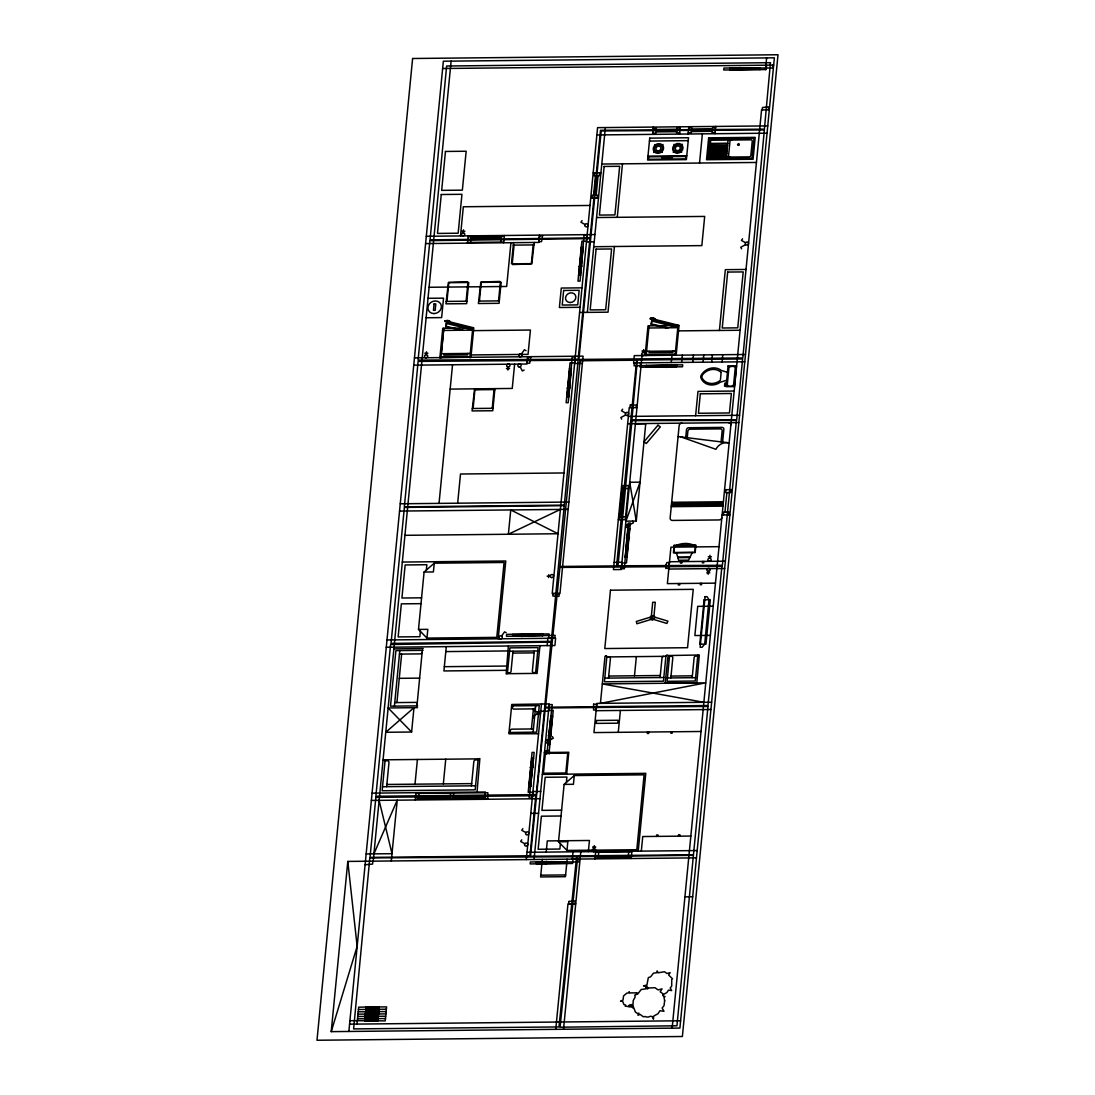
<?xml version="1.0" encoding="UTF-8"?>
<svg xmlns="http://www.w3.org/2000/svg" width="1095" height="1095" viewBox="0 0 1095 1095"><rect width="100%" height="100%" fill="white"/><g stroke="black" fill="none" stroke-linecap="round" stroke-linejoin="round"><path stroke-width="1.5" d="M663.324 995.93L663.378 994.506L666.855 992.563L668.484 990.14L671.673 990.578L670.195 987.991L671.714 986.102L671.7 979.573L672.508 978.807L668.648 975.015L670.126 972.647L666.951 973.496L664.501 971.73L658.314 972.771L657.109 970.895L657.246 972.634L653.482 973.181L650.649 976.781L648.322 977.643L646.94 984.952L643.559 985.965L646.844 986.171L648.062 988.443M485.263 792.753L484.702 798.597L487.809 798.556L487.85 792.725L415.963 793.437M348.867 1031.463L443.352 61.21L774.384 57.816L679.899 1028.068L331.224 1031.641L347.799 861.423L696.475 857.85M357.025 1024.085L358.667 1007.167L386.603 1006.88L385.235 1020.882L349.907 1020.663M372.889 861.163L372.601 864.078L365.1 864.749M373.203 861.163L451.113 61.128M426.215 354.698L426.489 351.782M394.405 706.124L399.798 650.581M386.631 786.689L388.985 762.558A1.998 1.766 -28.6 0 0 387.233 760.765L385.057 760.779M364.758 1021.101L366.113 1007.085M396.91 702.579L401.632 654.085M391.298 860.971L397.225 800.185L373.915 853.867M443.79 328.267L440.902 357.928L439.861 357.942L442.75 328.281L473.779 327.952L470.891 357.627L469.864 357.641L472.753 327.966M443.653 329.814L441.326 353.712L470.303 353.411M446.965 301.412L448.745 283.181M377.789 1020.964L379.157 1006.962M443.913 353.685L443.776 355.163L467.565 354.917L467.716 353.439M418.495 629.433L424.093 572.042L434.25 563.186L504.083 562.474L496.788 637.372L426.954 638.084L418.495 629.433L427.816 629.338L426.954 638.084M420.384 631.35L419.864 636.701L398.142 636.92L401.359 603.851L421.014 603.66M426.352 570.071L426.872 564.719L405.15 564.952L401.92 598.021L421.575 597.815M411.611 732.021L413.978 707.698L385.755 732.281L411.611 732.021L388.123 707.959L417.496 707.657M460.489 235.945L463.336 206.763L590 205.463M416.949 705.892L422.341 650.348M463.199 232.77L463.486 229.854M439.04 503.385L452.536 364.772M434.25 563.186L433.401 571.946L424.093 572.042M467.455 243.158L468.167 235.863M415.005 784.171L417.414 759.478M415.32 799.993L416.032 792.698M470.686 236.561L470.535 238.026L501.578 237.711L501.715 236.246M470.631 242.392L471.055 238.026M466.114 301.221L467.88 282.975M417.989 799.24L418.126 797.79L450.716 797.447L450.565 798.912M418.646 797.776L419.07 793.396M475.709 237.971L475.86 236.506M457.669 503.194L460.502 474.012L563.952 472.958M479.418 301.084L481.184 282.838M446.281 646.639L443.913 670.948L505.986 670.318M473.095 408.503L474.874 390.258M443.338 783.883L445.747 759.191M496.405 237.766L496.541 236.301M500.634 242.091L501.058 237.711M503.659 242.789L504.371 235.493M450.196 797.461L450.62 793.081M498.553 300.892L500.333 282.647M452.632 798.885L452.782 797.434L485.372 797.092L485.222 798.556L415.402 799.268M453.303 797.42L453.727 793.04M492.23 408.312L494.009 390.066M510.941 242.707L506.67 286.479L429.089 287.273M513.528 242.679L511.502 263.443L512.597 264.552L531.828 263.909L534.209 242.474M512.282 263.347L514.061 245.116M507.834 370.042L508.121 367.126A1.684 1.492 -28.6 0 0 509.805 364.799A1.684 1.492 -28.6 0 0 506.971 364.854A1.684 1.492 -28.6 0 0 508.189 367.126M471.466 785.84L473.82 761.709A1.998 1.766 -28.6 0 1 475.928 759.875L478.104 759.848M514.609 364.142L512.241 388.451L450.168 389.095M477.037 792.109L479.87 758.52L478.173 759.109L475.175 789.837L382.128 790.768L385.125 760.039L383.058 760.067M531.417 263.156L533.197 244.91M498.198 638.823L505.78 560.996L402.33 562.063M484.633 799.295L485.345 792L372.067 793.15M527.735 356.71L527.024 364.005L413.746 365.169M539.575 235.124L538.863 242.419L425.585 243.583M508.354 645.995L506.164 674.014L507.396 673.493L509.887 647.884L538.083 647.597L535.592 673.206L537.056 673.589L539.999 645.68M512.652 636.236L512.843 634.292M512.994 651.21L511.036 671.331A1.656 1.465 -28.6 0 1 509.271 672.864L507.464 672.877M538.562 733.732L508.888 733.828L511.748 704.482L549.211 703.88L534.059 859.52M510.119 732.391L510.284 730.693A1.656 1.465 -28.6 0 1 512.036 729.16L533.429 728.941M512.693 705.878L512.528 707.589A1.656 1.465 -28.6 0 0 513.993 709.095L535.387 708.876M521.986 635.908L521.918 636.633L522.507 635.894M522.137 634.443L522.726 633.704L522.657 634.443M534.333 650.991L532.375 671.112A1.656 1.465 -28.6 0 0 533.84 672.604L535.66 672.59M531.445 728.955L533.402 708.889M533.114 732.158L535.701 705.645M542.655 635.935L542.846 633.991M548.527 577.571L548.814 574.656M530.623 767.486L528.201 792.287L532.854 792.232L532.293 798.063L529.186 798.104L532.69 767.458M530.664 766.993L532.088 752.402L534.155 752.388L532.731 766.979M567.566 388.136L566.142 402.727L568.209 402.7L569.633 388.109M567.607 387.644L570.03 362.842L574.683 362.801L575.258 356.956L572.151 356.984L569.687 387.63M579.406 266.55L577.982 281.141L580.049 281.114L581.472 266.523M579.447 266.058L581.869 241.256L586.523 241.215L587.098 235.37L583.991 235.398L581.527 266.044M529.036 786.443L531.787 758.233M566.977 396.883L569.715 368.673M578.817 275.297L581.554 247.087M529.241 786.443L531.992 758.233M567.183 396.883L569.92 368.673M579.022 275.297L581.76 247.087M530.377 786.429L533.128 758.219M568.319 396.869L571.056 368.659M580.158 275.283L582.91 247.073M530.582 786.429L533.333 758.219M568.524 396.869L571.275 368.659M580.364 275.283L583.115 247.073M526.298 859.589L541.464 703.962M547.144 645.598L547.856 638.303M592.012 198.14L592.299 195.225L597.459 195.17L597.186 198.085M594.475 172.846L594.188 175.761L599.362 175.706L599.649 172.791M593.586 195.211L595.475 175.748M596.173 195.184L598.062 175.72M587.344 312.376L605.343 127.567M548.704 735.717L547.281 750.308L549.348 750.28L550.771 735.689M548.746 735.224L552.25 704.578L549.156 704.605L548.581 710.45L553.235 710.409L550.812 735.21M536.372 863.859L536.564 861.916M548.102 744.463L550.853 716.253M548.308 744.463L551.059 716.253M549.457 744.449L552.195 716.239M549.663 744.449L552.4 716.239M549.156 754.044L549.444 751.129M542.326 859.424L540.615 876.944L565.444 876.684L567.155 859.178M546.2 852.102L547.281 840.919L589.438 840.481L588.343 851.677M545.707 863.531L545.638 864.256L546.227 863.517M545.857 862.066L546.432 861.327L546.364 862.066M614.432 246.512L608.026 312.171L579.583 312.458M617.265 217.33L622.48 163.826M558.518 841.768L564.117 784.39L574.273 775.534L644.106 774.822L636.811 849.72L566.977 850.432L558.518 841.768L567.84 841.672L566.977 850.432M566.662 774.151L568.784 752.265L544.475 752.525M560.407 843.697L559.887 849.049L538.151 849.268L541.382 816.199L561.037 815.994M566.375 782.419L566.895 777.067L545.173 777.286L541.943 810.368L561.598 810.163M574.273 775.534L573.424 784.294L564.117 784.39M566.375 863.558L566.567 861.614M555.754 1029.341L567.976 903.868L575.737 903.786M572.329 859.123L573.041 851.828M563.514 1029.259L580.802 851.746M648.5 158.802L648.637 157.338M652.62 134.37L653.332 127.075M605.001 656.288L600.43 703.36L705.659 682.842L602.318 683.91L703.866 702.306M629.953 407.655L630.241 404.739L636.4 405.164L636.168 407.586M634.361 362.91L634.073 365.826L666.704 365.005M619.086 519.701L622.398 485.66M606.89 656.261L604.413 681.802L663.474 681.186L665.952 655.645M608.505 678.092L610.408 658.547A1.82 1.601 -28.6 0 0 608.806 656.918M640.561 362.842L640.137 367.222L666.513 366.948M625.286 519.646L628.612 485.591M594.037 848.57L594.325 845.655M642.04 355.546L621.207 569.537L613.446 569.619L629.214 407.668L636.975 407.586M643.395 352.48L643.682 349.565M594.968 858.891L595.68 851.595M626.846 538.138L624.369 568.77L621.276 568.798L621.85 562.967L626.504 562.926L628.913 538.124M626.901 537.659L628.311 523.068L630.391 523.04L628.968 537.631M625.259 557.109L628.01 528.899M625.464 557.109L628.215 528.899M645.119 355.519L648.007 325.845L679.037 325.53L676.149 355.191M626.6 557.095L629.351 528.885M646.159 355.505L649.048 325.831M626.805 557.095L629.557 528.885M597.624 858.138L597.76 856.673L628.804 856.358L628.653 857.823M598.281 856.673L598.705 852.293M646.337 367.167L646.529 365.21M649.171 351.262L649.034 352.727L672.823 352.494L672.973 351.016M602.797 858.083L602.934 856.619M636.263 521.056L629.707 482.252L640.055 482.156L625.916 521.165L636.263 521.056L645.735 423.792L635.428 423.902M618.264 732.322L620.4 710.45M679.516 134.096L680.228 126.801M634.498 675.793L636.359 656.63M685.73 158.419L685.881 156.955M688.098 134.014L688.81 126.719M666.54 366.716L666.472 367.441L667.06 366.702M666.677 365.251L667.266 364.512L667.197 365.251M671.262 362.527L671.974 355.232M623.479 857.864L623.63 856.413M675.122 355.204L678.01 325.543M651.361 616.02L652.702 602.291L655.289 602.264L653.948 616.02M628.284 856.358L628.708 851.992M676.34 366.852L676.532 364.909M631.172 858.521L631.883 851.226M699.541 163.046L702.388 133.864M681.61 362.431L682.322 355.136M647.515 732.035L647.378 733.472L648.637 733.458L648.787 732.021M638.221 851.157L645.79 773.344L542.353 774.411M641.328 851.13L642.738 836.539L690.849 836.046M660.093 677.559L661.996 658.013A1.82 1.601 -28.6 0 1 663.912 656.329M692.711 362.308L693.422 355.013M714.994 133.727L715.706 126.431M685.716 437.521L686.483 429.692A2.135 1.889 -28.6 0 1 688.741 427.734L721.975 427.392A2.135 1.889 -28.6 0 1 723.85 429.308L722.604 442.093M687.249 437.713L687.893 431.143A2.135 1.889 -28.6 0 1 690.151 429.172L720.277 428.87A2.135 1.889 -28.6 0 1 722.153 430.787L721.071 441.901M678.489 583.525L678.352 584.976L679.612 584.963L679.762 583.512M680.625 561.639L680.488 563.09L681.747 563.076L681.884 561.625M695.612 415.73L697.98 391.408L734.184 391.038M729.954 69.929L730.146 67.986M670.838 677.928L672.795 657.821A1.656 1.465 -28.6 0 0 671.331 656.316L669.51 656.329M656.535 836.402L656.685 834.951L657.944 834.938L657.808 836.388M703.058 362.212L703.77 354.917M727.929 157.078A1.601 1.41 -28.6 0 1 726.519 155.627L727.888 141.529A1.601 1.41 -28.6 0 1 729.585 140.05M671.03 731.788L670.893 733.239L672.152 733.226L672.303 731.775M739.289 69.587L739.221 70.326L739.809 69.587M739.426 68.136L740.015 67.397L739.946 68.123M711.695 362.116L712.407 354.821M719.415 330.457L725.328 269.671L746.023 269.452M700.417 583.307L700.28 584.744L701.539 584.73L701.676 583.293M702.552 561.42L702.401 562.857L703.674 562.844L703.811 561.407M722.043 362.007L722.755 354.712M692.177 677.709L694.134 657.602A1.656 1.465 -28.6 0 1 695.9 656.069L697.707 656.042M678.462 836.169L678.599 834.732L679.858 834.718L679.721 836.156M708.136 574.327L708.41 571.398M709.697 558.217L709.984 555.302M759.957 69.628L760.149 67.685M672.138 1028.15L761.559 109.938L769.32 109.856M765.487 69.574L766.623 57.898M762.229 109.924L762.462 107.502L768.717 106.94L768.444 109.87M766.582 65.18L766.158 69.56L739.782 69.834M723.412 514.978L723.685 512.063L728.859 512.008L728.572 514.924M725.862 489.698L725.588 492.613L730.762 492.558L731.036 489.643M724.986 512.049L726.875 492.599M772.796 65.125L772.509 68.041L739.974 67.89M446.692 323.463L446.212 326.406L462.966 330.225M651.949 321.027L651.47 323.983L668.224 327.802M446.281 323.381L445.679 326.789L460.94 330.197M651.566 320.958L676.915 327.241L677.367 326.064L652.018 319.781L650.936 324.366L666.198 327.775M697.802 655.275L695.27 681.035L667.074 681.323L669.579 655.727L668.101 655.33L665.158 683.253L696.817 682.924L699.322 655.002L669.551 655.522M331.224 1031.641L357.148 946.354L347.799 861.423M636.318 994.109L637.18 992.837L629.789 992.919L629.036 991.741L629.132 992.823L626.778 993.165L623.548 995.957L623.028 1000.036L620.564 1001.159L622.631 1001.282L623.876 1004.471L625.628 1005.005L625.122 1006.045L628.694 1006.661A2.669 2.368 -28.6 0 0 631.322 1006.538L632.896 1008.002L633.321 1006.278M692.218 552.688L688.604 560.161L678.64 560.257L676.423 552.783M582.075 220.601L580.939 222.203L585.1 224.557A1.684 1.492 -28.6 0 1 587.933 224.543A1.684 1.492 -28.6 0 1 586.277 226.843A1.684 1.492 -28.6 0 1 585.113 224.543M521.453 353.931L524.409 349.77L526.011 350.674M742.561 238.819L741.424 240.407L745.586 242.762A1.684 1.492 -28.6 0 1 748.419 242.762A1.684 1.492 -28.6 0 1 746.749 245.061A1.684 1.492 -28.6 0 1 745.599 242.748M622.644 409.201L621.508 410.789L625.669 413.143A1.684 1.492 -28.6 0 1 628.503 413.143A1.684 1.492 -28.6 0 1 626.833 415.443A1.684 1.492 -28.6 0 1 625.683 413.13M501.62 635.99L504.576 631.829L506.177 632.732M534.579 708.301L533.443 709.902L537.604 712.256A1.684 1.492 -28.6 0 1 540.437 712.243A1.684 1.492 -28.6 0 1 538.781 714.542A1.684 1.492 -28.6 0 1 537.618 712.243M522.876 828.655L521.74 830.256L525.901 832.611A1.684 1.492 -28.6 0 1 528.734 832.597A1.684 1.492 -28.6 0 1 527.065 834.896A1.684 1.492 -28.6 0 1 525.915 832.597M521.781 839.838L520.645 841.439L524.82 843.793A1.684 1.492 -28.6 0 1 527.653 843.78A1.684 1.492 -28.6 0 1 525.983 846.079A1.684 1.492 -28.6 0 1 524.82 843.78M653.797 152.506L655.426 151.096M661.394 145.895L663.022 144.485M673.206 152.314L674.821 150.891M680.789 145.703L682.418 144.28M745.38 244.801L740.754 247.251L741.575 248.825M524.122 370.042L522.342 370.972L520.193 366.866M625.478 415.087L620.851 417.524L621.673 419.098M628.845 525.244A1.684 1.492 -28.6 0 0 626.025 525.244A1.684 1.492 -28.6 0 0 627.189 527.544A1.684 1.492 -28.6 0 0 628.845 525.244L633.471 522.794L632.636 521.206M548.677 740.699A1.684 1.492 -28.6 0 0 545.857 740.699A1.684 1.492 -28.6 0 0 547.021 742.999A1.684 1.492 -28.6 0 0 548.677 740.699L553.303 738.235L552.482 736.661M537.453 713.789L532.827 716.226L533.648 717.814M560.407 509.421L508.381 534.25L510.749 509.941L558.039 533.744L404.931 535.318M509.134 732.5L536.687 732.117L539.274 705.618L511.885 705.864M726.683 380.252L720.181 382.292A13.167 11.662 -28.6 0 1 700.827 377.597A4.325 3.832 -28.6 0 1 701.033 375.53A13.167 11.662 -28.6 0 1 721.331 370.438L727.45 372.355M650.403 617.142L636.318 621.467L636.893 623.767L651.06 619.428M442.64 68.506L773.672 65.111M739.453 67.89L723.932 68.054L723.754 69.998L739.262 69.834M730.105 68.424L760.122 67.917M729.995 69.491L759.998 69.19M729.982 69.683L759.985 69.382M767.759 125.898L597.583 127.65L552.208 593.558L559.969 593.49L583.074 356.149L414.457 357.873M653.209 128.293L656.316 128.266L655.85 133.125L652.743 133.152M680.118 128.019L677.011 128.047L676.532 132.906L679.639 132.878M688.687 127.923L691.794 127.896L691.315 132.755L688.221 132.796M715.582 127.65L712.489 127.691L712.01 132.55L715.117 132.522M656.206 129.47L676.888 129.265M691.67 129.114L712.366 128.895M655.96 131.906L676.655 131.701M691.438 131.551L712.133 131.332M596.871 134.945L767.047 133.193M649.444 141.05L688.235 140.653M710.381 143.404L727.723 143.226M710.327 143.883L727.682 143.705M710.176 145.498L727.518 145.32M710.135 145.977L727.477 145.799M709.984 147.442L727.326 147.264M709.943 147.934L727.285 147.757M709.793 149.481L727.135 149.303M709.738 149.974L727.08 149.796M709.601 151.439L726.943 151.261M709.546 151.918L726.888 151.74M709.409 153.382L726.751 153.204M709.355 153.861L726.71 153.683M709.218 155.326L726.56 155.148M647.98 156.133L686.77 155.736M709.177 155.805L726.519 155.627M649.198 156.845L685.402 156.475M663.994 157.215L670.619 157.146M663.871 158.583L670.482 158.515M648.965 159.281L685.169 158.912M601.785 164.045L756.44 162.457M593.175 172.859L600.936 172.777M590.711 198.154L598.472 198.072M596.583 217.535L704.687 216.427L701.84 245.608L593.736 246.717M461.789 231.319L464.896 231.291M426.297 236.287L594.927 234.563M468.099 236.588L504.302 236.219M467.524 242.433L503.727 242.063M586.455 241.94L594.215 241.858M513.281 245.116L533.977 244.91M581.294 247.087L583.375 247.073M512.747 263.827L530.856 263.649M579.707 266.058L578.885 266.55L579.666 266.537M581.267 266.044L582.034 266.03L581.212 266.523M578.557 275.297L580.624 275.283M449.306 282.688L467.414 282.496M481.759 282.359L499.854 282.168M581.979 287.848L561.297 288.053L559.394 307.503L580.09 307.298M428.008 298.305L443.53 298.155L441.641 317.605L426.119 317.755M446.199 301.426L466.881 301.207M478.638 301.084L499.334 300.879M648.856 327.994L677.819 327.692M443.598 330.43L472.561 330.129M473.519 330.635L530.418 330.047L528.05 354.369L471.151 354.944M678.517 330.882L740.111 330.252M424.805 353.261L427.899 353.233M641.985 351.043L645.092 351.016M646.584 351.29L675.56 350.989M646.242 354.534L675.218 354.233M440.998 356.956L469.96 356.669M646.201 355.013L675.163 354.725M440.943 357.449L469.906 357.148M745.49 354.479L634.292 355.629L633.581 362.924L744.778 361.774M574.615 363.526L582.376 363.444M667.225 365.005L682.732 364.84L682.541 366.784L667.033 366.948M646.488 365.648L676.505 365.155M646.378 366.729L676.381 366.414M646.365 366.921L676.368 366.606M506.424 368.604L509.531 368.563M569.455 368.673L571.522 368.659M726.396 383.223L724.808 383.236L724.52 386.193L725.574 386.193L726.3 384.208M567.867 387.644L567.046 388.136L567.826 388.123M569.427 387.63L570.194 387.616L569.373 388.109M475.435 389.779L493.53 389.587M566.717 396.883L568.784 396.869M472.315 408.503L493.01 408.298M628.366 416.415L739.577 415.279M627.654 423.71L738.865 422.574M621.618 485.674L629.379 485.591M622.165 488.096L623.712 488.083L620.879 517.251L619.318 517.278M623.671 488.562L628.325 488.521M724.575 489.711L732.336 489.629M621.686 492.955L623.247 492.942M400.25 503.782L568.866 502.058M671.673 502.29L723.398 501.756M671.536 503.755L723.261 503.221M564.349 505.11L404.37 506.834L418.112 361.391L578.146 360.2L551.278 641.396L391.024 643.422L404.383 507.409L564.363 505.671M671.399 505.206L723.111 504.685M671.249 506.67L722.974 506.136M399.538 511.078L568.168 509.353M619.797 512.405L621.344 512.392M722.111 514.992L729.872 514.91M620.92 516.772L625.573 516.717M618.305 519.714L626.066 519.632M627.75 528.899L629.817 528.885M627.148 537.645L626.326 538.151L627.106 538.138M628.708 537.631L629.474 537.631L628.653 538.124M719.032 546.665L670.92 547.158L667.375 583.635L715.473 583.142M624.999 557.109L627.065 557.081M677.682 557.081L690.192 556.958M708.287 556.78L711.394 556.753M677.86 557.683L689.905 557.56M614.158 562.324L621.919 562.241M669.497 561.749L725.369 561.188M668.799 569.044L724.657 568.483M706.727 572.877L709.82 572.849M547.117 576.134L550.224 576.093M713.228 606.206L697.707 606.356L694.873 635.538L710.381 635.387M522.151 634.197L506.643 634.361L506.451 636.304L521.973 636.14M522.671 634.197L549.06 633.923L548.622 638.289L554.837 638.234L555.124 635.319L522.479 636.14M512.83 634.539L542.819 634.224M512.802 634.73L542.805 634.429M512.679 635.99L542.696 635.497M386.987 639.959L555.617 638.234L554.905 645.53L386.275 647.255M393.858 648.87L423.231 648.568M423.053 650.348L395.897 650.622L390.504 706.165L417.66 705.878M445.802 651.593L507.861 650.95M509.572 651.251L537.755 650.964M399.456 654.098L420.247 653.879A1.82 1.601 -28.6 0 0 422.164 652.209M512.802 653.085L534.155 652.866M605.644 655.727L606.356 655.713M666.595 655.084L667.307 655.084M606.822 656.932L665.897 656.316M444.324 666.691L506.396 666.047M507.341 673.699L535.619 673.398M608.711 676.053L660.285 675.519M399.264 678.339L419.645 678.12M671.016 676.067L692.355 675.848M604.768 678.133L663.83 677.518M667.403 677.969L695.599 677.668M394.747 702.607L415.539 702.388A1.82 1.601 -28.6 0 1 417.14 704.03M711.627 702.223L596.802 703.401L593.955 732.582L701.033 731.487M540.752 711.257L548.499 711.175M596.091 710.696L710.915 709.519M550.593 716.267L552.66 716.239M549.006 735.224L548.184 735.717L548.965 735.717M550.552 735.21L551.332 735.197L550.511 735.689M547.842 744.463L549.923 744.449M531.527 758.233L533.593 758.219M385.111 759.807L478.405 758.862M530.924 766.993L530.103 767.486L530.883 767.472M532.485 766.979L533.251 766.965L532.43 767.458M386.85 784.458L471.685 783.609M382.525 786.73L475.572 785.799M528.775 786.443L530.842 786.429M532.937 791.507L540.697 791.425M371.356 800.445L539.986 798.72M530.801 813.393L538.562 813.311M592.628 847.119L595.735 847.092M366.154 853.949L392.01 853.689L379.116 800.377M527.01 852.293L697.187 850.555M595.612 852.321L631.815 851.951M595.037 858.165L631.24 857.796M545.871 861.82L530.363 861.984L530.172 863.928L545.68 863.763M546.391 861.82L578.926 861.97L579.214 859.041L573 859.123L572.575 863.49L546.2 863.763M536.536 862.162L566.539 861.861M536.523 862.354L566.526 862.052M536.413 863.421L566.416 863.12M536.399 863.626L566.402 863.312M540.793 875.192L565.622 874.932M684.922 896.832L692.683 896.764M366.086 1007.386L379.13 1007.249M366.072 1007.619L379.103 1007.482M365.935 1008.906L378.979 1008.769M365.922 1009.138L378.952 1009.001M358.448 1009.508L386.371 1009.22M365.867 1009.713L378.897 1009.59M365.839 1009.946L378.87 1009.823M365.716 1011.232L378.747 1011.096M365.689 1011.465L378.719 1011.328M358.216 1011.835L386.152 1011.547M365.634 1012.054L378.665 1011.917M365.607 1012.286L378.651 1012.15M365.484 1013.573L378.528 1013.436M365.47 1013.806L378.5 1013.669M357.983 1014.175L385.919 1013.888M365.401 1014.381L378.446 1014.257M365.388 1014.613L378.418 1014.49M365.265 1015.9L378.295 1015.763M365.237 1016.133L378.268 1016.009M357.764 1016.502L385.686 1016.215M365.183 1016.721L378.213 1016.584M365.155 1016.954L378.186 1016.817M365.032 1018.24L378.062 1018.104M365.005 1018.473L378.049 1018.336M357.531 1018.843L385.467 1018.555M364.95 1019.048L377.98 1018.925M364.936 1019.294L377.967 1019.158M364.799 1020.567L377.843 1020.444M364.786 1020.8L377.816 1020.677M349.579 1024.167L680.611 1020.773M678.079 436.576L729.133 442.9A10.827 9.581 -28.6 0 0 715.925 449.32L681.022 436.932M654.646 617.101L667.923 621.139L666.896 623.466L653.551 619.4M673.972 144.376L675.328 145.758M680.282 150.836L681.637 152.219M671.796 157.351L672.508 158.077M671.55 157.557L672.262 158.282M654.577 144.567L655.932 145.95M660.887 151.042L662.242 152.424M662.105 157.447L662.817 158.173M661.873 157.653L662.584 158.392M651.06 318.275A4.448 3.942 -28.6 0 1 655.727 319.439M651.511 318.399A4.175 3.696 -28.6 0 1 655.275 319.329M450.469 321.875A4.448 3.942 -28.6 0 0 445.802 320.712L446.254 320.821A4.175 3.696 -28.6 0 1 450.018 321.752M676.381 545.406A20.668 18.3 -28.6 0 1 693.819 545.228M731.652 140.037A1.601 1.41 -28.6 0 0 729.954 141.501L728.586 155.613A1.601 1.41 -28.6 0 0 729.995 157.05M681.966 423.163A2.669 2.354 -28.6 0 0 679.146 425.613L670.14 518.017A2.669 2.354 -28.6 0 0 672.494 520.426L719.045 519.947A2.669 2.354 -28.6 0 0 721.865 517.483M728.517 422.684A2.669 2.354 -28.6 0 1 730.871 425.079M468.66 282.852L466.648 303.643L445.952 303.849L448.402 282.346L467.524 281.771L468.66 282.852M494.789 389.929L492.764 410.734L472.082 410.94L474.518 389.437L493.653 388.862L494.789 389.929M501.113 282.51L499.087 303.315L478.405 303.52L480.842 282.017L499.977 281.442L501.113 282.51M737.578 144.732C740.302 147.51 739.385 141.159 737.578 144.663M664.651 1000.638L664.022 1005.675L662.119 1008.043L663.967 1011.274L659.984 1010.726L657.944 1013.751L653.605 1016.174L653.482 1019.185L652.346 1016.584L650.334 1016.256A5.338 4.736 -28.6 0 1 645.078 1016.502L643.354 1016.817L640.137 1014.408L637.92 1015.27L638.946 1013.19L637.413 1013.45L635.442 1012.109L632.937 1005.744L628.831 1005.497L633.061 1004.224L633.211 1000.584L635.127 997.093L634.785 995.095L637.687 994.027L641.232 989.51L645.94 988.826L645.776 986.65L647.268 989.004L648.391 988.019L655.002 987.704L658.068 989.921L662.037 988.853L660.189 991.824L662.708 993.589L663.556 996.286L665.021 996.546L664.008 997.504L664.651 1000.638M727.272 384.824C727.901 386.973 732.829 386.74 733.609 384.687L735.238 367.824C735.388 365.826 729.448 365.853 728.928 367.824L727.285 384.756M593.545 847.119L594.818 847.065L593.558 847.024M651.73 617.703C653.674 619.784 653.003 615.226 651.744 617.607M637.345 360.036L631.883 419.864L736.675 419.987L742.615 358.955L637.345 360.036M770.456 62.689L764.392 129.169L600.484 130.264L590.068 237.875L430.048 239.873L446.637 66.001L770.456 62.689M369.823 857.905L353.617 1028.903L558.956 1026.946L576.613 856.714L369.823 857.905M764.365 129.922L742.807 357.955L578.913 359.434L601.196 130.962L764.365 129.922M550.949 642.108L536.263 794.587L375.872 796.257L390.6 644.49L550.949 642.108M568.935 901.431L568.702 903.854L574.916 903.786L575.19 900.87L568.935 901.431M631.952 420.644L618.018 565.814L722.385 565.294L736.415 420.384L631.952 420.644M693.409 855.318L676.943 1025.796L560.051 1027.206L577.722 856.673L693.409 855.318M412.61 58.5L316.989 1040.25L682.39 1036.5L778.011 54.75L412.61 58.5M375.859 797.365L370.014 857.399L529.953 855.756L535.797 795.723L375.859 797.365M441.271 194.513L437.48 233.427L458.175 233.208L461.953 194.308L441.271 194.513M445.46 151.452L441.668 190.366L462.364 190.147L466.155 151.247L445.46 151.452M434.072 303.931L433.456 310.337L435.18 310.309L435.81 303.917L434.072 303.931M563.638 290.462L562.214 305.053L577.736 304.889L579.159 290.298L563.638 290.462M589.918 238.587L578.174 359.215L418.057 360.104L429.911 240.64L589.918 238.587M580.063 360.775L560.038 566.471L616.608 565.896L636.647 360.2L580.063 360.775M545.378 753.305L543.448 773.221L565.8 772.988L567.73 753.086L545.378 753.305M596.091 249.126L590.164 309.926L605.686 309.762L611.599 248.962L596.091 249.126M604.139 166.454L599.403 215.085L614.925 214.921L619.66 166.289L604.139 166.454M649.732 138.134L647.597 160.021L686.387 159.624L688.522 137.737L649.732 138.134M596.529 720.483L596.241 723.398L617.703 723.179L617.991 720.25L596.529 720.483M610.476 590.191L604.796 648.555L687.55 647.706L693.245 589.343L610.476 590.191M708.643 137.833L706.521 159.719L753.073 159.24L755.194 137.354L708.643 137.833M709.451 140.256L707.794 157.283A1.601 1.41 -28.6 0 0 709.19 158.72L750.581 158.296A1.601 1.41 -28.6 0 0 752.265 156.831L753.935 139.804A1.601 1.41 -28.6 0 0 752.525 138.353L711.134 138.778A1.601 1.41 -28.6 0 0 709.451 140.256M710.682 140.242L709.026 157.269L749.172 156.859A1.601 1.41 -28.6 0 0 750.855 155.38L752.238 141.282A1.601 1.41 -28.6 0 0 750.828 139.831L710.682 140.242M674.164 545.337L673.425 552.824L695.147 552.605L695.886 545.118L674.164 545.337M674.534 545.68L673.863 552.482L694.86 552.263L695.53 545.461L674.534 545.68M700.321 393.817L698.432 413.267L729.462 412.952L731.364 393.502L700.321 393.817M727.682 272.066L722.235 328.007L737.756 327.843L743.204 271.916L727.682 272.066M721.14 372.409L720.373 380.321A12.264 10.854 -28.6 0 1 702.182 378.186A4.325 3.832 -28.6 0 1 702.497 374.928A12.264 10.854 -28.6 0 1 721.14 372.409M704.112 599.786L699.787 644.188L705.988 644.134L710.313 599.718L704.112 599.786M705.07 596.693L700.143 647.268L702.141 647.255L704.674 644.147L708.999 599.731L707.069 596.665L705.07 596.693M728.079 365.922L726.053 386.672L734.458 386.59L736.483 365.839L728.079 365.922M708 706.426L693.45 854.825L530.528 856.235L545.296 707.986L708 706.426M539.52 235.822L538.945 241.653L541.532 241.625L542.614 235.781L539.52 235.822M527.68 357.394L527.106 363.239L529.693 363.212L530.774 357.367L527.68 357.394M553.03 593.545L552.797 595.981L558.956 596.405L559.244 593.49L553.03 593.545M593.627 704.194L593.572 710.025L596.159 710.012L596.734 704.167L593.627 704.194M666.13 564.514L665.746 568.401L668.853 568.373L669.428 562.543L666.841 562.57L666.13 564.514M721.92 566.32L707.972 705.522L545.515 707.206L559.942 567.415L721.92 566.32M445.117 320.712L444.844 321.424L473.108 328.432L473.382 327.72L445.117 320.712M446.76 322.217L446.308 323.395L471.658 329.663L472.109 328.486L446.76 322.217M650.375 318.289L650.101 319.001L678.366 325.995L678.64 325.297L650.375 318.289M657.972 425.23L643.956 441.832L646.324 443.489L660.34 426.899L657.972 425.23M500.552 638.864A1.684 1.492 -28.6 0 0 502.153 636.524A1.684 1.492 -28.6 0 0 499.32 636.592A1.684 1.492 -28.6 0 0 500.552 638.864M519.386 367.085A1.684 1.492 -28.6 0 0 520.987 364.745A1.684 1.492 -28.6 0 0 518.154 364.813A1.684 1.492 -28.6 0 0 519.386 367.085M520.385 356.792A1.684 1.492 -28.6 0 0 521.986 354.465A1.684 1.492 -28.6 0 0 519.153 354.52A1.684 1.492 -28.6 0 0 520.385 356.792M677.49 152.191A4.257 3.778 -28.6 0 0 681.555 146.265A4.257 3.778 -28.6 0 0 674.383 146.443A4.257 3.778 -28.6 0 0 677.49 152.191M677.408 153.163A5.324 4.722 -28.6 0 0 682.486 145.758A5.324 4.722 -28.6 0 0 673.521 145.977A5.324 4.722 -28.6 0 0 677.408 153.163M677.613 150.645A2.573 2.272 -28.6 0 0 680.063 147.072A2.573 2.272 -28.6 0 0 675.738 147.168A2.573 2.272 -28.6 0 0 677.613 150.645M658.218 150.85A2.573 2.272 -28.6 0 0 660.668 147.264A2.573 2.272 -28.6 0 0 656.343 147.373A2.573 2.272 -28.6 0 0 658.218 150.85M658.013 153.355A5.324 4.722 -28.6 0 0 663.091 145.963A5.324 4.722 -28.6 0 0 654.126 146.169A5.324 4.722 -28.6 0 0 658.013 153.355M658.095 152.383A4.257 3.778 -28.6 0 0 662.16 146.47A4.257 3.778 -28.6 0 0 654.988 146.634A4.257 3.778 -28.6 0 0 658.095 152.383M433.894 313.581A6.912 6.118 -28.6 0 0 440.847 304.177A6.912 6.118 -28.6 0 0 429.254 304.04A6.912 6.118 -28.6 0 0 433.894 313.581M643.135 355.546A1.684 1.492 -28.6 0 0 644.791 353.247A1.684 1.492 -28.6 0 0 641.971 353.247A1.684 1.492 -28.6 0 0 643.135 355.546M593.777 851.636A1.684 1.492 -28.6 0 0 595.434 849.337A1.684 1.492 -28.6 0 0 592.614 849.337A1.684 1.492 -28.6 0 0 593.777 851.636M425.941 357.764A1.684 1.492 -28.6 0 0 427.611 355.478A1.684 1.492 -28.6 0 0 424.792 355.464A1.684 1.492 -28.6 0 0 425.941 357.764M551.702 577.571A1.684 1.492 -28.6 0 0 553.345 575.258A1.684 1.492 -28.6 0 0 550.525 575.272A1.684 1.492 -28.6 0 0 551.702 577.571M709.327 561.297A1.684 1.492 -28.6 0 0 710.997 558.984A1.684 1.492 -28.6 0 0 708.164 558.984A1.684 1.492 -28.6 0 0 709.327 561.297M708.369 571.398A1.684 1.492 -28.6 0 0 709.998 569.085A1.684 1.492 -28.6 0 0 707.165 569.126A1.684 1.492 -28.6 0 0 708.369 571.398M545.994 754.113A1.684 1.492 -28.6 0 0 547.596 751.772A1.684 1.492 -28.6 0 0 544.776 751.841A1.684 1.492 -28.6 0 0 545.994 754.113M462.939 235.836A1.684 1.492 -28.6 0 0 464.608 233.536A1.684 1.492 -28.6 0 0 461.789 233.536A1.684 1.492 -28.6 0 0 462.939 235.836M570.208 302.535A5.324 4.722 -28.6 0 0 575.409 295.212A5.324 4.722 -28.6 0 0 566.457 295.28A5.324 4.722 -28.6 0 0 570.208 302.535M652.223 619.784A2.272 2.012 -28.6 0 0 654.509 616.69A2.272 2.012 -28.6 0 0 650.69 616.636A2.272 2.012 -28.6 0 0 652.223 619.784"/></g></svg>
